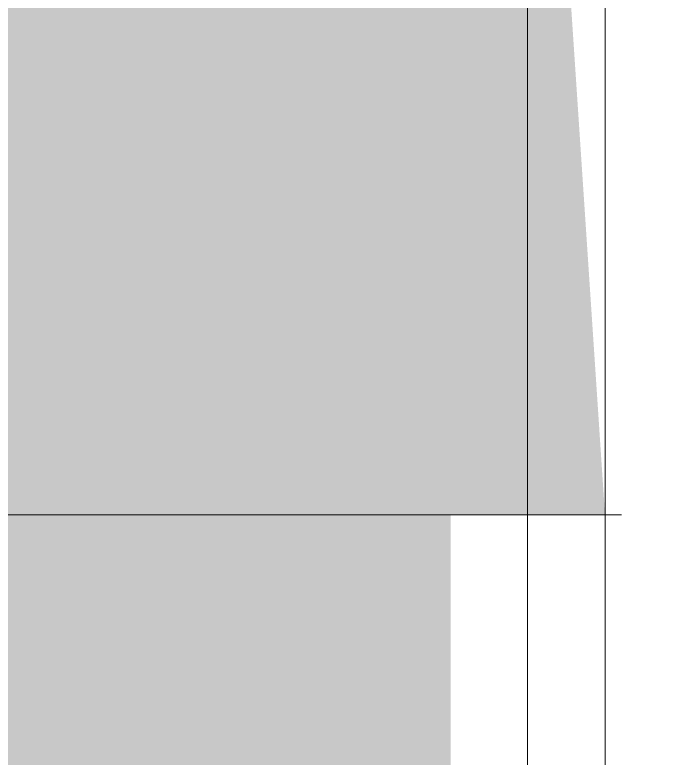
# Model space of a CAD drawing. Header units: millimetres. Extents: x 81773 to 282675, y -8553 to 29000.
# Drawn here: x 111902.4 to 111910.8, y 6580.87 to 6590.43 of the extents above; entities that cross this region are included whole.
import ezdxf

# ---------------------------------------------------------------- set-up
doc = ezdxf.new("R2010")
doc.units = ezdxf.units.MM
for name, color, linetype, lineweight, true_color in [('A-GENM-2', 5, 'Continuous', 9, 0x0000ff), ('A-WALL-FNSH-1', 9, 'Continuous', 9, 0x808080), ('I-WALL-2', 9, 'Continuous', 9, 0x808080)]:
    doc.layers.add(name, color=color, linetype=linetype, lineweight=lineweight, true_color=true_color)
doc.layers.add('A-WALL', color=7, linetype='Continuous', lineweight=9)

# ---------------------------------------------------------------- blocks, each defined once
blk = doc.blocks.new('Плинтус - Плинтус светлый _сад_-33412383-План раскладки напольных покрытий 3 этажа в осях 23-33')
at = {"layer": 'A-GENM-2'}
blk.add_hatch(color=256, dxfattribs=at).paths.add_polyline_path([(665.7142, -15), (679.9999, -15), (678.9999, 0), (0, 0), (-15, -15), (663.9999, -15)])
blk.add_line((-15, -15), (680.2114, -15), dxfattribs=at)
blk = doc.blocks.new('Плинтус - Плинтус светлый _сад_-33412372-План раскладки напольных покрытий 3 этажа в осях 23-33')
at = {"layer": 'A-GENM-2'}
blk.add_hatch(color=256, dxfattribs=at).paths.add_polyline_path([(1455, -15), (1440, 0), (-1, -1), (-1, -15), (883.4334, -15)])
blk.add_line((0, 0), (1440, 0), dxfattribs=at)

msp = doc.modelspace()

# ---------------------------------------------------------------- hatches: boundary and pattern name
at = {"layer": 'I-WALL-2'}
h = msp.add_hatch(dxfattribs=at)
h.set_pattern_fill('FP_35', color=256, style=0, pattern_type=2)
h.set_pattern_definition([(0, (0, 0), (121.92, 30.48), [10.058, -81.382, 10.058, -81.382, -487.68]), (0, (0, 0), (121.92, 30.48), [-182.88, 10.058, -172.822, 10.058, -81.382, -213.36]), (0, (0, 0), (121.92, 30.48), [-457.2, 10.058, -50.902, 10.058, -142.342]), (120, (45.72, 15.24), (-87.356454, 90.345817), [10.058, -81.382, 10.058, -81.382, -487.68]), (120, (45.72, 15.24), (-87.356454, 90.345817), [-182.88, 10.058, -172.822, 10.058, -81.382, -213.36]), (120, (45.72, 15.24), (-87.356454, 90.345817), [-457.2, 10.058, -50.902, 10.058, -142.342]), (240, (60.96, 76.2), (-34.563546, -120.825817), [10.058, -81.382, 10.058, -81.382, -487.68]), (240, (60.96, 76.2), (-34.563546, -120.825817), [-182.88, 10.058, -172.822, 10.058, -81.382, -213.36]), (240, (60.96, 76.2), (-34.563546, -120.825817), [-457.2, 10.058, -50.902, 10.058, -142.342])])
h.paths.add_polyline_path([(111909.9999, 5180), (111929.9999, 5180), (111929.9999, 6620), (111909.9999, 6620), (111909.9999, 5715.5666)])

# ---------------------------------------------------------------- linework, layer by layer
at = {"layer": 'A-WALL'}
msp.add_line((111909.9999, 5180), (111909.9999, 6600), dxfattribs=at)
at = {"layer": 'A-WALL-FNSH-1'}
msp.add_line((111908.9999, 6600), (111908.9999, 5159), dxfattribs=at)

# ---------------------------------------------------------------- block references
at = {"layer": 'A-GENM-2', "rotation": 270}
msp.add_blockref('Плинтус - Плинтус светлый _сад_-33412372-План раскладки напольных покрытий 3 этажа в осях 23-33', (111908.9999, 6599), dxfattribs=at)
at = {"layer": 'A-GENM-2'}
msp.add_blockref('Плинтус - Плинтус светлый _сад_-33412383-План раскладки напольных покрытий 3 этажа в осях 23-33', (111230, 6599), dxfattribs=at)

doc.saveas('drawing.dxf')
